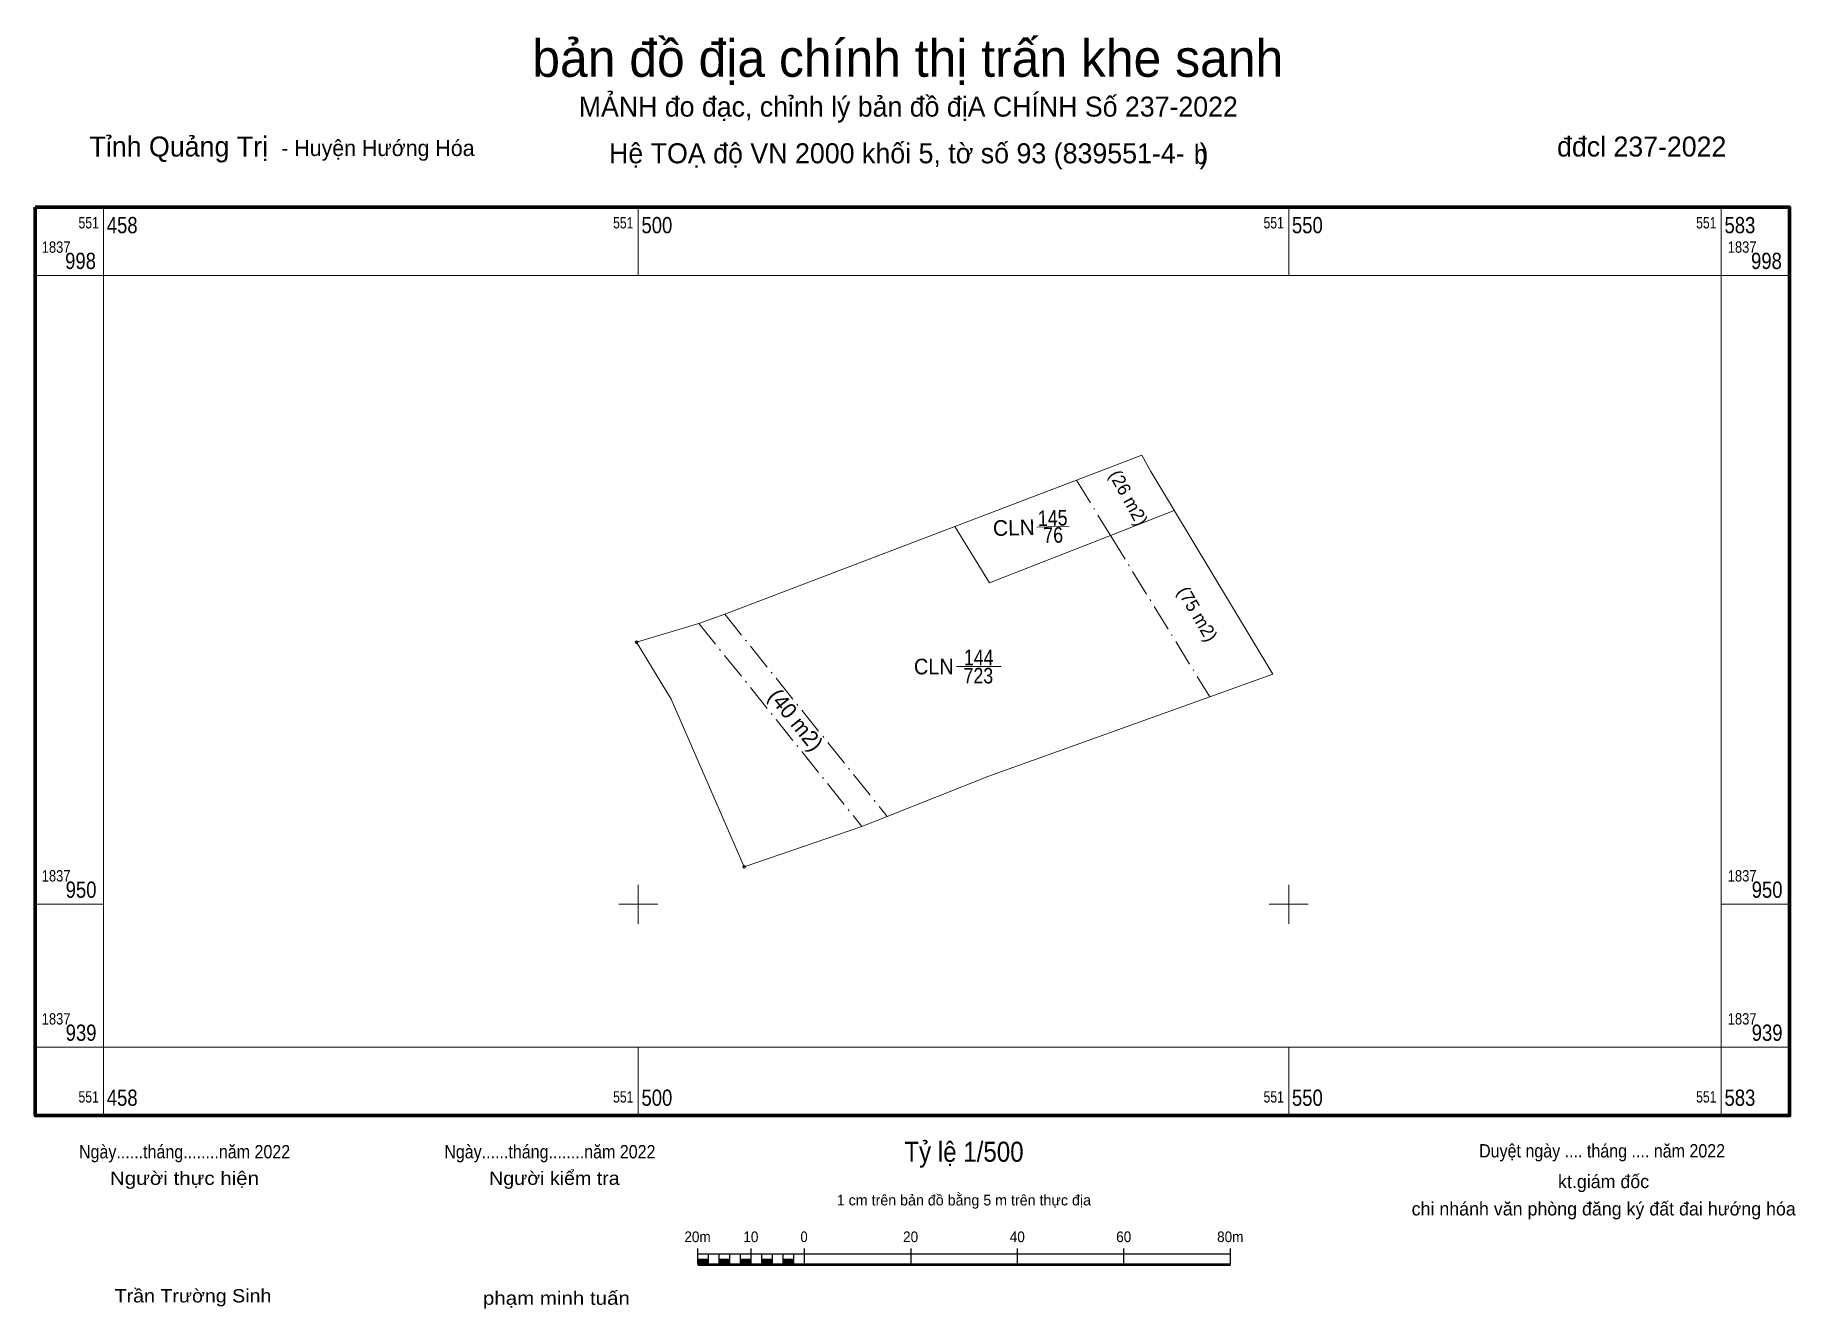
# Model space of a CAD drawing. Header units: metres. Extents: x 551454 to 551589, y 1837919 to 1838017.
import ezdxf
from ezdxf.enums import TextEntityAlignment as Align

# ---------------------------------------------------------------- set-up
doc = ezdxf.new("R2010")
doc.units = ezdxf.units.M
doc.header["$LTSCALE"] = 0.41
doc.header["$PDMODE"] = 32
doc.header["$PDSIZE"] = 0.205
doc.linetypes.add('DOT_DASHED', pattern=[7.7, 5, -1.2, 0.3, -1.2])
for name, color, linetype, lineweight in [('10', 7, 'Continuous', 13), ('13', 7, 'Continuous', 13), ('2', 7, 'Continuous', 25), ('30', 7, 'DOT_DASHED', 13), ('32', 7, 'Continuous', 13), ('63', 7, 'Continuous', 13)]:
    doc.layers.add(name, color=color, linetype=linetype, lineweight=lineweight)
doc.layers.add('4', color=7, linetype='Continuous')

msp = doc.modelspace()

# ---------------------------------------------------------------- hatches: boundary and pattern name
at = {"layer": '2'}
for points in [[(551504.59, 1837922.3), (551505.41, 1837922.3), (551505.41, 1837922.71), (551504.59, 1837922.71)], [(551506.22, 1837922.3), (551507.04, 1837922.3), (551507.04, 1837922.71), (551506.22, 1837922.71)], [(551507.86, 1837922.3), (551508.68, 1837922.3), (551508.68, 1837922.71), (551507.86, 1837922.71)], [(551509.5, 1837922.3), (551510.32, 1837922.3), (551510.32, 1837922.71), (551509.5, 1837922.71)], [(551511.14, 1837922.3), (551511.96, 1837922.3), (551511.96, 1837922.71), (551511.14, 1837922.71)]]:
    msp.add_hatch(color=256, dxfattribs=at).paths.add_polyline_path(points)

# ---------------------------------------------------------------- linework, layer by layer
at = {"layer": '10'}
msp.add_line((551524.34, 1837979.05), (551533.68, 1837982.62), dxfattribs=at)
for points in [[(551533.68, 1837982.62), (551538.7, 1837984.53), (551539.4, 1837983.29), (551548.78, 1837967.7), (551543.93, 1837965.96), (551526.88, 1837959.82), (551519.14, 1837956.75), (551517.19, 1837955.98), (551508.14, 1837952.89)], [(551524.34, 1837979.05), (551526.99, 1837974.71), (551536.3, 1837978.36), (551541.21, 1837980.28)], [(551499.87, 1837970.16), (551504.67, 1837971.59), (551506.66, 1837972.3), (551524.34, 1837979.05)], [(551499.87, 1837970.16), (551502.54, 1837965.77), (551508.14, 1837952.89)]]:
    msp.add_lwpolyline(points, dxfattribs=at)
for p in [(551499.87, 1837970.16), (551508.14, 1837952.89)]:
    msp.add_point(p, dxfattribs=at)
at = {"layer": '13'}
for p, q in [((551530.64, 1837979.01), (551533.12, 1837979.08)), ((551524.46, 1837968.28), (551527.9, 1837968.28))]:
    msp.add_line(p, q, dxfattribs=at)
at = {"layer": '2'}
for p, q in [((551504.59, 1837922.3), (551504.59, 1837923.52)), ((551504.59, 1837923.11), (551545.53, 1837923.11)), ((551505.41, 1837922.3), (551505.41, 1837923.11)), ((551506.22, 1837922.3), (551506.22, 1837923.11)), ((551507.04, 1837922.3), (551507.04, 1837923.11)), ((551507.86, 1837922.3), (551507.86, 1837923.11)), ((551508.68, 1837922.3), (551508.68, 1837923.52)), ((551509.5, 1837922.3), (551509.5, 1837923.11)), ((551510.32, 1837922.3), (551510.32, 1837923.11)), ((551511.14, 1837922.3), (551511.14, 1837923.11)), ((551511.96, 1837922.3), (551511.96, 1837923.11)), ((551512.78, 1837922.3), (551512.78, 1837923.52)), ((551520.97, 1837922.3), (551520.97, 1837923.52)), ((551529.15, 1837922.3), (551529.15, 1837923.52)), ((551537.34, 1837922.3), (551537.34, 1837923.52)), ((551545.53, 1837922.3), (551545.53, 1837923.52))]:
    msp.add_line(p, q, dxfattribs=at)
at = {"layer": '2', "lineweight": 53}
msp.add_line((551504.59, 1837922.3), (551545.53, 1837922.3), dxfattribs=at)
at = {"layer": '2', "lineweight": 13}
for points in [[(551504.59, 1837922.3), (551505.41, 1837922.3), (551505.41, 1837922.71), (551504.59, 1837922.71)], [(551506.22, 1837922.3), (551507.04, 1837922.3), (551507.04, 1837922.71), (551506.22, 1837922.71)], [(551507.86, 1837922.3), (551508.68, 1837922.3), (551508.68, 1837922.71), (551507.86, 1837922.71)], [(551509.5, 1837922.3), (551510.32, 1837922.3), (551510.32, 1837922.71), (551509.5, 1837922.71)], [(551511.14, 1837922.3), (551511.96, 1837922.3), (551511.96, 1837922.71), (551511.14, 1837922.71)]]:
    msp.add_lwpolyline(points, close=True, dxfattribs=at)
at = {"layer": '30'}
for p, q in [((551533.68, 1837982.62), (551536.3, 1837978.36)), ((551504.67, 1837971.59), (551517.19, 1837955.98)), ((551506.66, 1837972.3), (551519.14, 1837956.75))]:
    msp.add_line(p, q, dxfattribs=at)
msp.add_lwpolyline([(551536.3, 1837978.36), (551536.35, 1837978.28), (551543.93, 1837965.96)], dxfattribs=at)
at = {"layer": '32'}
msp.add_line((551517.19, 1837955.98), (551519.14, 1837956.75), dxfattribs=at)
at = {"layer": '63'}
for p, q in [((551458.9, 1837998.35), (551458.9, 1838003.6)), ((551500, 1837998.35), (551500, 1838003.6)), ((551550, 1837998.35), (551550, 1838003.6)), ((551583.25, 1837998.35), (551583.25, 1838003.6)), ((551458.9, 1837998.35), (551453.65, 1837998.35)), ((551583.25, 1837998.35), (551588.5, 1837998.35)), ((551500, 1837948.5), (551500, 1837951.5)), ((551550, 1837948.5), (551550, 1837951.5)), ((551458.9, 1837950), (551453.65, 1837950)), ((551498.5, 1837950), (551501.5, 1837950)), ((551548.5, 1837950), (551551.5, 1837950)), ((551583.25, 1837950), (551588.5, 1837950)), ((551458.9, 1837939), (551453.65, 1837939)), ((551458.9, 1837939), (551458.9, 1837933.75)), ((551500, 1837939), (551500, 1837933.75)), ((551550, 1837939), (551550, 1837933.75)), ((551583.25, 1837939), (551583.25, 1837933.75)), ((551583.25, 1837939), (551588.5, 1837939))]:
    msp.add_line(p, q, dxfattribs=at)
at = {"layer": '63', "lineweight": 70}
msp.add_lwpolyline([(551453.65, 1838003.6), (551588.5, 1838003.6), (551588.5, 1837933.75), (551453.65, 1837933.75)], close=True, dxfattribs=at)
at = {"layer": '63'}
msp.add_lwpolyline([(551458.9, 1837998.35), (551583.25, 1837998.35), (551583.25, 1837939), (551458.9, 1837939)], close=True, dxfattribs=at)

# ---------------------------------------------------------------- texts
at = {"layer": '13'}
for s, height, rotation, p in [('(26 m2)', 0.9999, 298.569, (551537.2567, 1837981.0191)), ('(75 m2)', 1, 300.399, (551542.5592, 1837972.073)), ('(40 m2)', 1.2, 308.727, (551511.6481, 1837963.8054))]:
    msp.add_text(s, height=height, rotation=rotation, dxfattribs=at).set_placement(p, align=Align.CENTER)
at = {"layer": '13', "width": 0.85}
msp.add_text('145', height=1.2, rotation=1.673, dxfattribs=at).set_placement((551531.8775, 1837979.1038), align=Align.CENTER)
msp.add_text('144', height=1.2, dxfattribs=at).set_placement((551526.17, 1837968.38), align=Align.CENTER)
at = {"layer": '2'}
for s, height, p in [('bản đồ địa chính thị trấn khe sanh', 2.865, (551520.72, 1838013.63)), ('MẢNH đo đạc, chỉnh lý bản đồ địA CHÍNH Số 237-2022', 1.535, (551520.76, 1838010.57)), ('Hệ TOẠ độ VN 2000 khối 5, tờ số 93 (839551-4-  )', 1.539, (551520.795, 1838006.98)), ('kt.giám đốc', 1.024, (551574.205, 1837928.17)), ('1 cm trên bản đồ bằng 5 m trên thực địa', 0.8188, (551525.035, 1837926.84)), ('chi nhánh văn phòng đăng ký đất đai hướng hóa', 1.024, (551574.215, 1837926.07))]:
    msp.add_text(s, height=height, dxfattribs=at).set_placement(p, align=Align.CENTER)
for s, height, p in [('Tỉnh Quảng Trị ', 1.539, (551457.82, 1838007.5)), ('- Huyện Hướng Hóa', 1.228, (551472.56, 1838007.54))]:
    msp.add_text(s, height=height, dxfattribs=at).set_placement(p)
msp.add_text(' đđcl 237-2022', height=1.535, dxfattribs=at).set_placement((551583.64, 1838007.5), align=Align.RIGHT)
msp.add_text('CLN', height=1.2, rotation=1.673, dxfattribs=at).set_placement((551530.495, 1837978.4107), align=Align.RIGHT)
at = {"layer": '2', "width": 0.95}
msp.add_text('CLN', height=1.2, dxfattribs=at).set_placement((551524.25, 1837967.68), align=Align.RIGHT)
at = {"layer": '2'}
for s, height, width, p in [('Ngày......tháng........năm 2022', 1.024, 0.9, (551465.13, 1837930.46)), ('Ngày......tháng........năm 2022', 1.024, 0.9, (551493.21, 1837930.46)), ('Tỷ lệ 1/500', 1.54, 0.9, (551525.04, 1837930.2)), ('Duyệt ngày .... tháng .... năm 2022', 1.024, 0.9, (551574.09, 1837930.53)), ('Người thực hiện', 1.024, 1.15, (551465.125, 1837928.42)), ('Người kiểm tra', 1.024, 1.1, (551493.555, 1837928.42)), ('20m', 0.8188, 0.95, (551504.56, 1837924.02)), ('10', 0.8188, 0.95, (551508.66, 1837924.02)), ('0', 0.8188, 0.9, (551512.75, 1837924.02)), ('20', 0.8188, 0.95, (551520.94, 1837924.02)), ('40', 0.8188, 0.95, (551529.14, 1837924.02)), ('60', 0.8188, 0.95, (551537.32, 1837924.02)), ('80m', 0.8188, 0.95, (551545.51, 1837924.02)), ('Trần Trường Sinh', 1.024, 1.1, (551465.78, 1837919.38)), ('phạm minh tuấn', 1.024, 1.15, (551493.71, 1837919.2))]:
    msp.add_text(s, height=height, dxfattribs=dict(at, width=width)).set_placement(p, align=Align.CENTER)
at = {"layer": '4', "width": 0.85}
msp.add_text('76', height=1.2, rotation=1.673, dxfattribs=at).set_placement((551531.9125, 1837977.7929), align=Align.CENTER)
msp.add_text('723', height=1.2, dxfattribs=at).set_placement((551526.145, 1837966.98), align=Align.CENTER)
at = {"layer": '63', "width": 0.85}
msp.add_text('b', height=1.5, dxfattribs=at).set_placement((551543.22, 1838006.92), align=Align.CENTER)
at = {"layer": '63'}
for s, height, width, p in [('551', 0.875, 0.8, (551458.54, 1838001.97)), ('551', 0.875, 0.8, (551499.63, 1838001.97)), ('551', 0.875, 0.8, (551549.63, 1838001.97)), ('551', 0.875, 0.8, (551582.88, 1838001.97)), ('998', 1.25, 0.85, (551458.32, 1837998.85)), ('998', 1.25, 0.85, (551587.91, 1837998.85)), ('950', 1.25, 0.85, (551458.36, 1837950.5)), ('950', 1.25, 0.85, (551587.96, 1837950.5)), ('939', 1.25, 0.85, (551458.36, 1837939.5)), ('939', 1.25, 0.85, (551587.96, 1837939.5)), ('551', 0.875, 0.8, (551458.54, 1837934.75)), ('551', 0.875, 0.8, (551499.63, 1837934.75)), ('551', 0.875, 0.8, (551549.63, 1837934.75)), ('551', 0.875, 0.8, (551582.88, 1837934.75))]:
    msp.add_text(s, height=height, dxfattribs=dict(at, width=width)).set_placement(p, align=Align.RIGHT)
at = {"layer": '63', "width": 0.85}
for s, height, p in [('458', 1.25, (551459.15, 1838001.6)), ('500', 1.25, (551500.25, 1838001.6)), ('550', 1.25, (551550.25, 1838001.6)), ('583', 1.25, (551583.5, 1838001.6)), ('1837', 0.875, (551454.15, 1838000.1)), ('1837', 0.875, (551583.75, 1838000.1)), ('1837', 0.875, (551454.15, 1837951.75)), ('1837', 0.875, (551583.75, 1837951.75)), ('1837', 0.875, (551454.15, 1837940.75)), ('1837', 0.875, (551583.75, 1837940.75)), ('458', 1.25, (551459.15, 1837934.5)), ('500', 1.25, (551500.25, 1837934.5)), ('550', 1.25, (551550.25, 1837934.5)), ('583', 1.25, (551583.5, 1837934.5))]:
    msp.add_text(s, height=height, dxfattribs=at).set_placement(p)

doc.saveas('drawing.dxf')
